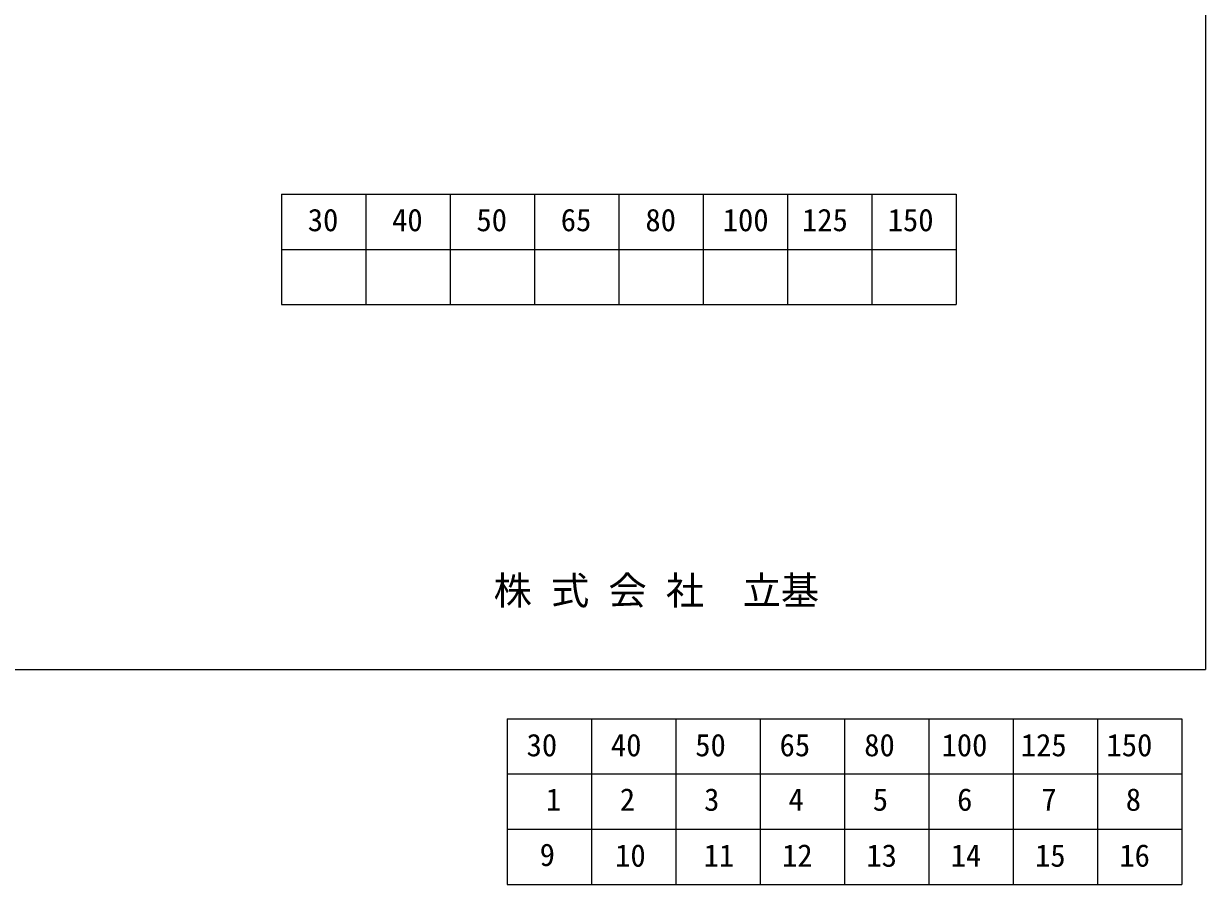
# Model space of a CAD drawing. Units: millimetres, scale not verified. Extents: x -6420 to 6420, y -3037 to 3037.
# Drawn here: x 4365 to 6420, y -3037 to -1540 of the extents above; entities that cross this region are included whole.
import ezdxf
from ezdxf.enums import TextEntityAlignment as Align

# ---------------------------------------------------------------- set-up
doc = ezdxf.new("R2010")
doc.units = ezdxf.units.MM
doc.header["$LTSCALE"] = 20
for name, color, linetype, lineweight in [('0-2_waku', 7, 'Continuous', 18), ('0-D_文字１', 7, 'Continuous', 18), ('1-4_文字２', 7, 'Continuous', 5)]:
    doc.layers.add(name, color=color, linetype=linetype, lineweight=lineweight)
doc.styles.add('ＭＳ ゴシック', font='')
doc.styles.get('ＭＳ ゴシック').set_extended_font_data('MS Gothic')

msp = doc.modelspace()

# ---------------------------------------------------------------- linework, layer by layer
at = {"layer": '0-2_waku'}
for p, q in [((6420, 3036.79), (6420, -2663.21)), ((6420, 3036.79), (6420, -2663.21)), ((6420, 3036.79), (6420, -2663.21)), ((6420, 3036.79), (6420, -2663.21)), ((6420, 3036.79), (6420, -2663.21)), ((6420, 3036.79), (6420, -2663.21)), ((6420, 3036.79), (6420, -2663.21)), ((6420, 3036.79), (6420, -2663.21)), ((6420, 3036.79), (6420, -2663.21)), ((6420, 2680.54), (6420, -2663.21)), ((6420, 2680.54), (6420, -2663.21)), ((6420, 2680.54), (6420, -2663.21)), ((6420, 2680.54), (6420, -2663.21)), ((4813.33, -1836.78), (4813.33, -2028.78)), ((4813.33, -1836.78), (4813.33, -2028.78)), ((4813.33, -1836.78), (4813.33, -2028.78)), ((4813.33, -1836.78), (4813.33, -2028.78)), ((4813.33, -1836.78), (5986.67, -1836.78)), ((4960, -1836.78), (4960, -2028.78)), ((5106.67, -1836.78), (5106.67, -2028.78)), ((5106.67, -1836.78), (5106.67, -2028.78)), ((5253.33, -1836.78), (5253.33, -2028.78)), ((5400, -1836.78), (5400, -2028.78)), ((5546.67, -1836.78), (5546.67, -2028.78)), ((5693.33, -1836.78), (5693.33, -2028.78)), ((5840, -1836.78), (5840, -2028.78)), ((5986.67, -1836.78), (5986.67, -2028.78)), ((4813.33, -1932.78), (5986.67, -1932.78)), ((4813.33, -2028.78), (5986.67, -2028.78)), ((-1740, -2663.21), (6420, -2663.21))]:
    msp.add_line(p, q, dxfattribs=at)
msp.add_lwpolyline([(-1740, 3036.79), (6420, 3036.79), (6420, -2663.21)], dxfattribs=at)
at = {"layer": '1-4_文字２'}
for p, q in [((5205.93, -2748.84), (5205.93, -2940.84)), ((5205.93, -2748.84), (5205.93, -2940.84)), ((5205.93, -2748.84), (5205.93, -2940.84)), ((5205.93, -2748.84), (5205.93, -2940.84)), ((5205.93, -2748.84), (6379.26, -2748.84)), ((5205.93, -2748.84), (5205.93, -2940.84)), ((5205.93, -2748.84), (5205.93, -2940.84)), ((5205.93, -2748.84), (5205.93, -2940.84)), ((5205.93, -2748.84), (5205.93, -2940.84)), ((5205.93, -2748.84), (6379.26, -2748.84)), ((5352.6, -2748.84), (5352.6, -2940.84)), ((5352.6, -2748.84), (5352.6, -2940.84)), ((5499.26, -2748.84), (5499.26, -2940.84)), ((5499.26, -2748.84), (5499.26, -2940.84)), ((5499.26, -2748.84), (5499.26, -2940.84)), ((5499.26, -2748.84), (5499.26, -2940.84)), ((5645.93, -2748.84), (5645.93, -2940.84)), ((5645.93, -2748.84), (5645.93, -2940.84)), ((5792.6, -2748.84), (5792.6, -2940.84)), ((5792.6, -2748.84), (5792.6, -2940.84)), ((5939.26, -2748.84), (5939.26, -2940.84)), ((5939.26, -2748.84), (5939.26, -2940.84)), ((6085.93, -2748.84), (6085.93, -2940.84)), ((6085.93, -2748.84), (6085.93, -2940.84)), ((6232.6, -2748.84), (6232.6, -2940.84)), ((6232.6, -2748.84), (6232.6, -2940.84)), ((6379.26, -2748.84), (6379.26, -2940.84)), ((6379.26, -2748.84), (6379.26, -2940.84)), ((5205.93, -2844.84), (6379.26, -2844.84)), ((5205.93, -2844.84), (6379.26, -2844.84)), ((5205.93, -2940.84), (6379.26, -2940.84)), ((5205.93, -2940.84), (6379.26, -2940.84)), ((5205.93, -2940.84), (5205.93, -3036.84)), ((5205.93, -2940.84), (5205.93, -3036.84)), ((5205.93, -2940.84), (5205.93, -3036.84)), ((5205.93, -2940.84), (5205.93, -3036.84)), ((5205.93, -2940.84), (6379.26, -2940.84)), ((5205.93, -2940.84), (5205.93, -3036.84)), ((5205.93, -2940.84), (5205.93, -3036.84)), ((5205.93, -2940.84), (5205.93, -3036.84)), ((5205.93, -2940.84), (5205.93, -3036.84)), ((5205.93, -2940.84), (6379.26, -2940.84)), ((5352.6, -2940.84), (5352.6, -3036.84)), ((5352.6, -2940.84), (5352.6, -3036.84)), ((5499.26, -2940.84), (5499.26, -3036.84)), ((5499.26, -2940.84), (5499.26, -3036.84)), ((5499.26, -2940.84), (5499.26, -3036.84)), ((5499.26, -2940.84), (5499.26, -3036.84)), ((5645.93, -2940.84), (5645.93, -3036.84)), ((5645.93, -2940.84), (5645.93, -3036.84)), ((5792.6, -2940.84), (5792.6, -3036.84)), ((5792.6, -2940.84), (5792.6, -3036.84)), ((5939.26, -2940.84), (5939.26, -3036.84)), ((5939.26, -2940.84), (5939.26, -3036.84)), ((6085.93, -2940.84), (6085.93, -3036.84)), ((6085.93, -2940.84), (6085.93, -3036.84)), ((6232.6, -2940.84), (6232.6, -3036.84)), ((6232.6, -2940.84), (6232.6, -3036.84)), ((6379.26, -2940.84), (6379.26, -3036.84)), ((6379.26, -2940.84), (6379.26, -3036.84)), ((5205.93, -3036.84), (6379.26, -3036.84)), ((5205.93, -3036.84), (6379.26, -3036.84))]:
    msp.add_line(p, q, dxfattribs=at)

# ---------------------------------------------------------------- texts
at = {"layer": '0-D_文字１', "style": 'ＭＳ ゴシック'}
for s, height, p in [('30', 39.1, (4858.92, -1912.95)), ('40', 39.1, (5005.59, -1912.95)), ('50', 39.1, (5152.26, -1912.95)), ('65', 39.1, (5298.92, -1912.95)), ('80', 39.1, (5446.14, -1912.95)), ('100', 39.1, (5580.63, -1912.95)), ('125', 39.1, (5718.48, -1912.95)), ('150', 39.1, (5867.5, -1912.95)), (' 株 式 会 社\u3000立基', 48.88, (5148.71, -2565.02))]:
    msp.add_text(s, height=height, dxfattribs=at).set_placement(p, align=Align.BOTTOM_LEFT)
at = {"layer": '1-4_文字２', "style": 'ＭＳ ゴシック'}
for s, p in [('30', (5239.47, -2825.93)), ('30', (5239.47, -2825.93)), ('40', (5386.13, -2825.93)), ('40', (5386.13, -2825.93)), ('50', (5532.8, -2825.93)), ('50', (5532.8, -2825.93)), ('65', (5679.47, -2825.93)), ('65', (5679.47, -2825.93)), ('80', (5826.68, -2825.93)), ('80', (5826.68, -2825.93)), ('100', (5961.18, -2825.93)), ('100', (5961.18, -2825.93)), ('125', (6099.03, -2825.93)), ('125', (6099.03, -2825.93)), ('150', (6248.04, -2825.93)), ('150', (6248.04, -2825.93)), ('1', (5273, -2920.64)), ('2', (5401.58, -2920.64)), ('3', (5548.25, -2920.64)), ('4', (5694.91, -2920.64)), ('5', (5841.58, -2920.64)), ('6', (5988.25, -2920.64)), ('7', (6134.91, -2920.64)), ('8', (6281.58, -2920.64)), ('9', (5262.24, -3016.64)), ('10', (5393.46, -3017.93)), ('11', (5547.46, -3017.93)), ('12', (5683.74, -3017.93)), ('13', (5830.4, -3017.93)), ('14', (5977.07, -3017.93)), ('15', (6123.74, -3017.93)), ('16', (6270.4, -3017.93))]:
    msp.add_text(s, height=39.1, dxfattribs=at).set_placement(p, align=Align.BOTTOM_LEFT)

doc.saveas('drawing.dxf')
